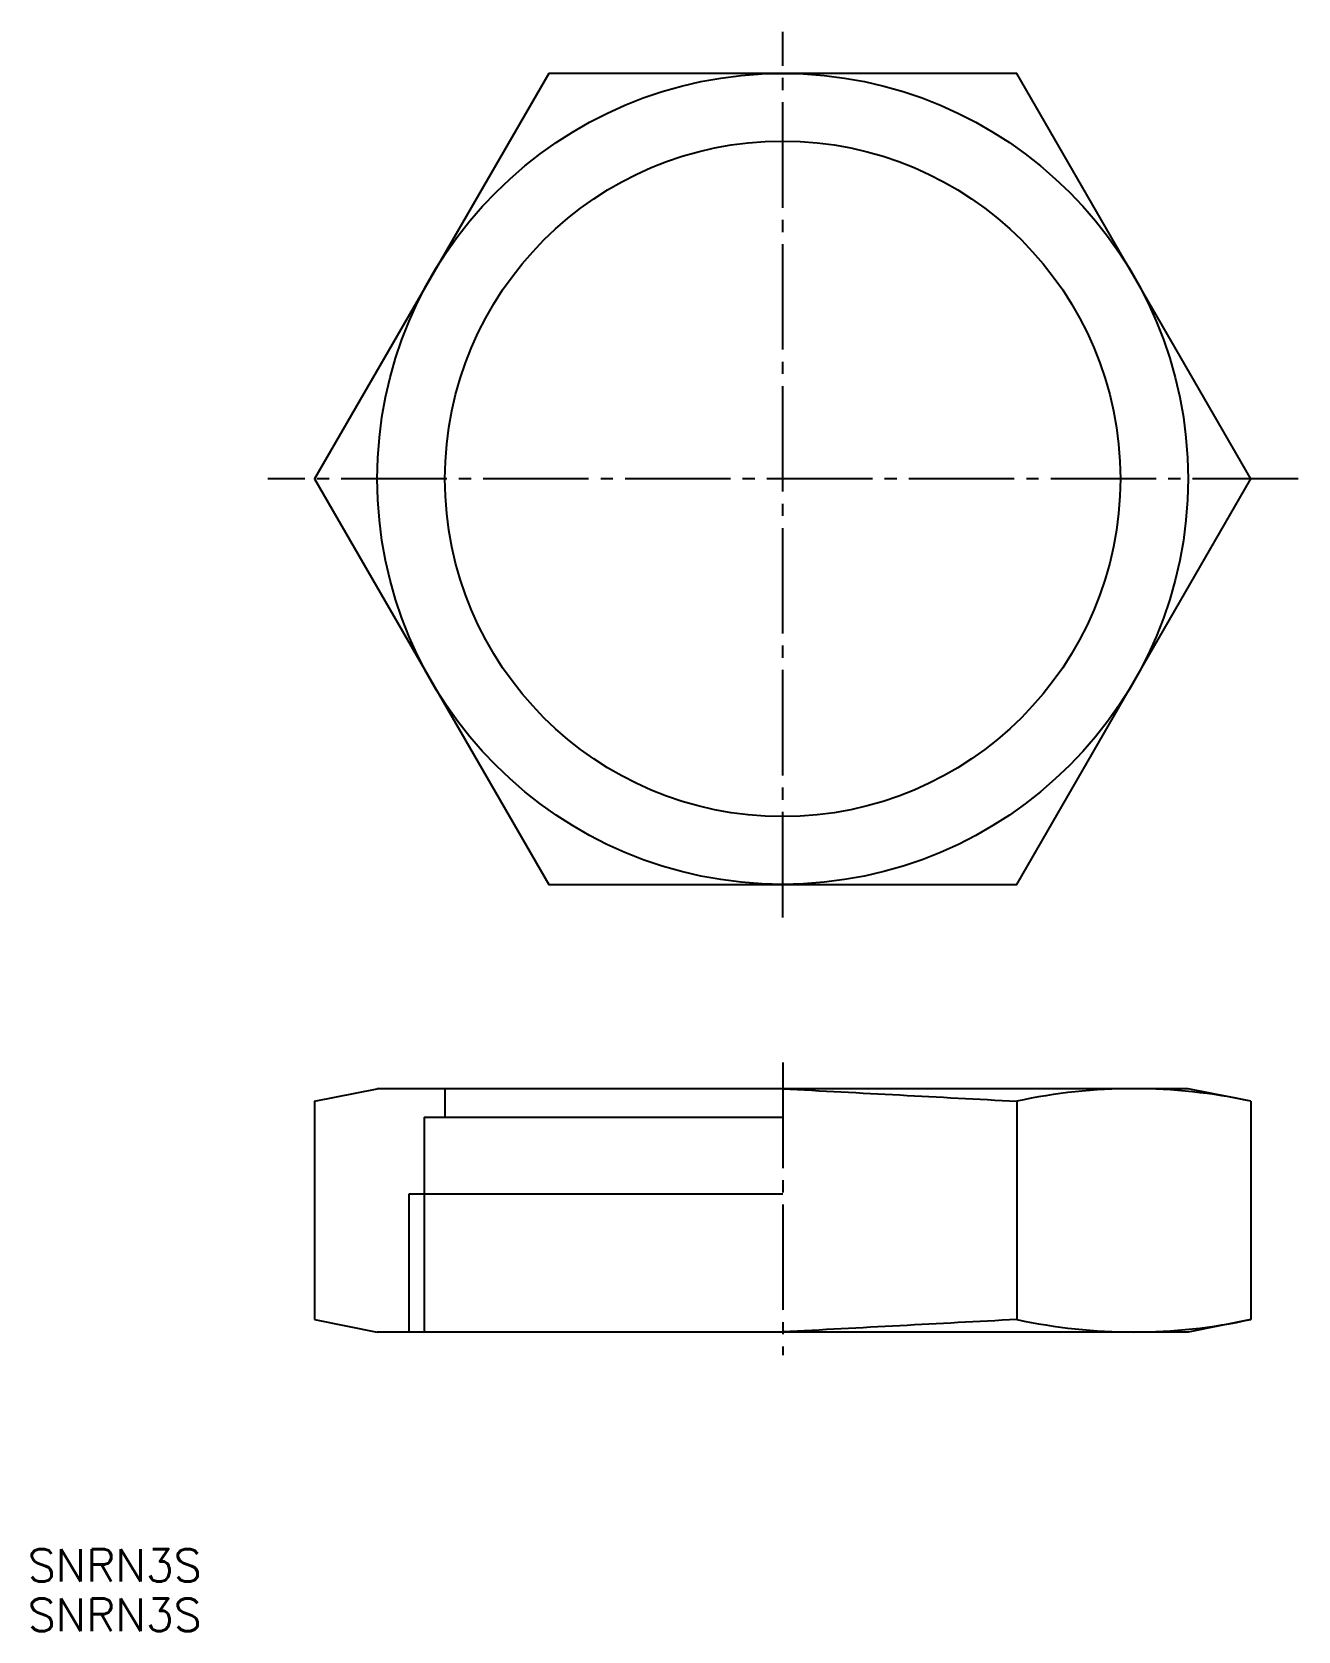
# Model space of a CAD drawing. Extents: x 47 to 203, y 109 to 306.
import ezdxf

# ---------------------------------------------------------------- set-up
doc = ezdxf.new("R2010")
doc.units = 0
doc.linetypes.add('CENTER', pattern=[17.5, 13, -1.5, 1.5, -1.5])
doc.layers.get('0').update_dxf_attribs({"linetype": 'CONTINUOUS'})
doc.layers.add('CENTER', color=1, linetype='CENTER')
doc.styles.get("Standard").update_dxf_attribs({"font": 'txt.shx', "bigfont": '@extfont2.shx'})

msp = doc.modelspace()

# ---------------------------------------------------------------- linework, layer by layer
at = {"color": 7, "linetype": 'CONTINUOUS'}
for p, q in [((82.1, 174.45), (89.83, 175.99)), ((189.83, 175.99), (89.83, 175.99)), ((98.18, 175.99), (98.18, 172.49)), ((197.57, 174.45), (189.83, 175.99)), ((82.1, 174.45), (82.1, 147.53)), ((168.7, 174.45), (168.7, 147.53)), ((197.57, 174.45), (197.57, 147.53)), ((95.63, 172.49), (95.63, 145.99)), ((95.63, 172.49), (139.83, 172.49)), ((139.83, 162.99), (93.73, 162.99)), ((82.1, 147.53), (89.83, 145.99)), ((189.83, 145.99), (89.83, 145.99)), ((197.57, 147.53), (189.83, 145.99))]:
    msp.add_line(p, q, dxfattribs=at)
at = {"color": 3, "linetype": 'CONTINUOUS'}
msp.add_line((93.73, 162.99), (93.73, 145.99), dxfattribs=at)
at = {"color": 7, "linetype": 'CONTINUOUS'}
msp.add_lwpolyline([(110.97, 301.19), (82.1, 251.19), (110.97, 201.19), (168.7, 201.19), (197.57, 251.19), (168.7, 301.19)], close=True, dxfattribs=at)
for radius in [50, 41.65]:
    msp.add_circle((139.83, 251.19), radius, dxfattribs=at)
for centre, radius, start, end in [((2281.73, 40054.85), 39936.34, 266.925594, 266.967068), ((183.11, 107.72), 68.27, 77.7761, 102.1877), ((2281.73, -39732.87), 39936.34, 93.032932, 93.074406), ((183.12, 214.32), 68.33, 257.8177, 282.208)]:
    msp.add_arc(centre, radius, start, end, dxfattribs=at)
at = {"layer": 'CENTER', "color": 1, "linetype": 'CENTER'}
for p, q in [((139.83, 197.12), (139.83, 306.29)), ((203.39, 251.19), (76.32, 251.19)), ((139.83, 179.21), (139.83, 143.14))]:
    msp.add_line(p, q, dxfattribs=at)

# ---------------------------------------------------------------- texts
at = {"color": 7, "linetype": 'CONTINUOUS'}
for p in [(46.73, 115.22), (46.73, 109.12)]:
    msp.add_text('SNRN3S', height=4, dxfattribs=at).set_placement(p)

doc.saveas('drawing.dxf')
